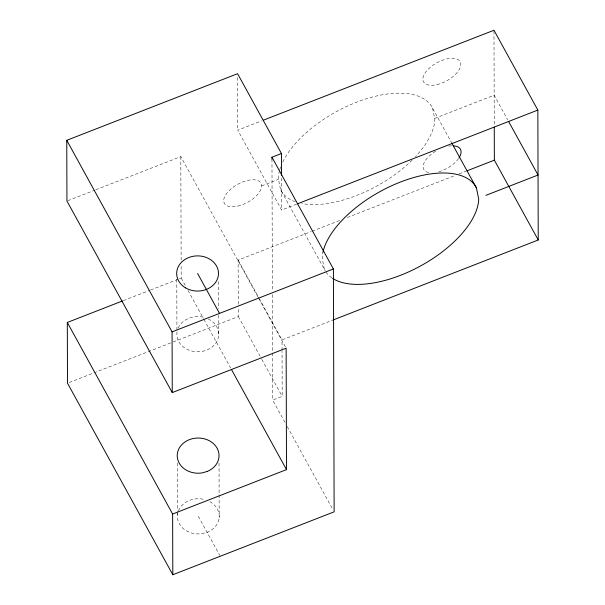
<?xml version="1.0" encoding="UTF-8"?>
<svg xmlns="http://www.w3.org/2000/svg" width="605" height="605" viewBox="0 0 605 605"><rect width="100%" height="100%" fill="white"/><g stroke="black" fill="none" stroke-linecap="round" stroke-linejoin="round"><path stroke-width="0.45" stroke-dasharray="3.02 2.27" d="M296.594 204.165L281.627 210.003L237.742 130.181L261.519 120.909M67.821 200.694L94.977 190.106M95.847 189.758L180.819 156.619L257.987 296.995M261.662 185.879L278.481 179.322M434.647 118.414L494.164 95.204L507.731 119.888M123.375 300.602L149.654 290.355M150.524 290.014L178.558 279.079M179.435 278.739L181.19 278.05L181.145 264.877M238.272 304.323L238.136 260.082L311.22 231.579M312.097 231.239L340.275 220.25M347.315 217.505L454.733 175.609M459.142 173.892L466.183 171.139M69.257 382.496L172.274 342.317M173.151 341.976L238.309 316.566L238.279 308.089M282.051 350.257L282.021 339.904L333.09 319.984M284.985 422.434L272.696 400.086L282.187 396.381L282.051 351.202M282.747 162.027A86.258 42.342 -28.8 0 1 360.406 100.778A86.258 42.342 -28.8 0 1 432.575 108.136L451.126 141.873M279.502 170.61A86.258 42.342 -28.8 0 0 278.285 178.369L280.546 189.599L324.431 269.414A86.258 42.342 -28.8 0 0 325.309 271.025M238.136 260.082L258.948 297.932M259.401 298.757L282.021 339.904M258.441 297.819L285.681 347.361M238.309 316.566L261.383 358.531M261.829 359.355L282.187 396.381M287.262 426.57L332.765 509.349M181.19 278.05L185.727 286.309M187.996 290.438L203.431 318.517M203.885 319.342L230.664 368.059M198.319 516.337L219.804 555.42M432.575 108.136L434.836 119.359A86.258 42.342 -28.8 0 1 415.499 156.65M324.431 269.414L322.17 258.191A86.258 42.342 -28.8 0 1 322.941 252.217M493.967 31.188L494.255 125.326M281.529 177.991L281.627 210.003M271.97 159.107L272.371 290.786M272.379 294.552L272.552 352.027M272.56 352.972L272.696 400.086M237.584 77.463L237.742 130.181M219.025 463.203L219.191 517.381M218.428 281.582L218.511 308.671M218.526 315.213L218.594 335.76M180.819 156.619L181.137 261.11M176.781 279.374L176.94 330.746M177.288 462.976L177.431 510.612M177.431 511.55L177.446 515.286M412.171 160.075A86.258 42.342 -28.8 0 1 301.782 203.499M295.293 201.737A86.258 42.342 -28.8 0 1 280.546 189.599M279.752 169.71A86.258 42.342 -28.8 0 1 280.652 166.972M331.865 277.869A86.258 42.342 -28.8 0 1 325.808 271.804M458.552 158.571A20.91 10.262 -28.8 0 1 438.837 171.737M428.703 172.554A20.91 10.262 -28.8 0 1 437.158 150.335M448.865 146.13A20.91 10.262 -28.8 0 1 451.564 145.843M209.852 501.643A20.91 17.598 -0.2 0 1 207.651 532.075L202.493 533.572A20.91 17.598 -0.2 0 1 177.689 513.456M178.483 510.779A20.91 17.598 -0.2 0 1 204.944 499.639M208.286 318.971A20.91 17.598 -0.2 0 1 216.893 341.288A20.91 17.598 -0.2 0 1 191.475 350.976A20.91 17.598 -0.2 0 1 177.25 330.799M178.142 328.137A20.91 17.598 -0.2 0 1 204.982 317.663M237.81 206.108A20.91 10.262 -28.8 0 0 261.012 183.209A20.91 10.262 -28.8 0 0 229.242 190.53A20.91 10.262 -28.8 0 0 237.81 206.108M436.954 84.609A20.91 10.262 -28.8 0 0 460.163 61.71A20.91 10.262 -28.8 0 0 428.393 69.031A20.91 10.262 -28.8 0 0 436.954 84.609"/><path stroke-width="0.91" d="M281.454 153.519L271.963 157.224L333.4 268.968L334.134 511.83L172.811 574.75L172.629 514.031L286.505 469.624L286.135 348.193L172.259 392.6L66.943 201.034L66.762 140.322L237.576 73.697L281.454 153.519L281.522 175.17M263.281 120.221L493.967 30.25L537.845 110.072L538.238 239.973L333.09 319.984M297.478 203.817L537.845 110.072M172.811 574.75L67.495 383.184L67.314 322.465L122.497 300.942M467.06 170.799L494.361 160.151L494.262 127.209M485.853 195.377L538.042 175.019L508.639 121.537M172.259 392.6L172.077 331.888L333.4 268.968M494.361 160.151L538.238 239.973M451.58 142.697L476.46 187.958L478.714 199.181A86.258 42.342 -28.8 0 1 419.885 266.313A86.258 42.342 -28.8 0 1 332.576 278.345M197.585 273.475L219.524 313.382M231.571 369.708L286.505 469.624M66.762 140.322L172.077 331.888M67.314 322.465L172.629 514.031M271.963 157.224L271.97 159.107M322.941 252.217A86.258 42.342 -28.8 0 1 396.555 183.61A86.258 42.342 -28.8 0 1 476.46 187.958M453.228 145.843A20.91 10.262 -28.8 0 1 459.021 157.867M207.47 471.355L202.312 472.86A20.91 17.598 -0.2 0 1 177.802 451.534A20.91 17.598 -0.2 0 1 211.145 441.832A20.91 17.598 -0.2 0 1 207.47 471.355M185.538 287.867A20.91 17.598 -0.2 0 0 218.405 275.041A20.91 17.598 -0.2 0 0 188.805 257.511A20.91 17.598 -0.2 0 0 185.538 287.867"/></g></svg>
